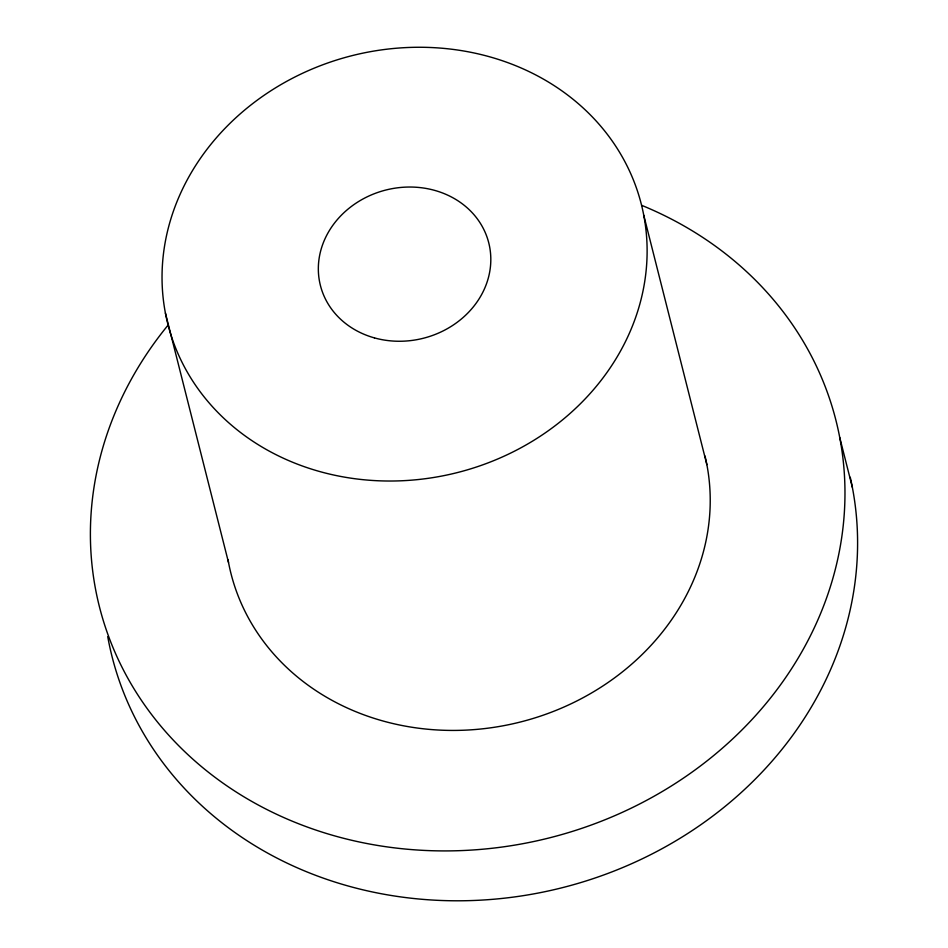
<?xml version="1.0" encoding="UTF-8"?>
<svg xmlns="http://www.w3.org/2000/svg" width="948" height="948" viewBox="0 0 948 948"><rect width="100%" height="100%" fill="white"/><g stroke="black" fill="none" stroke-linecap="round" stroke-linejoin="round"><path stroke-width="1.42" d="M839.727 437.466L852.359 487.355M643.751 215.232A244.193 215.006 -14.2 0 1 319.879 471.583A244.193 215.006 -14.2 0 1 250.106 105.619A244.193 215.006 -14.2 0 1 643.751 215.232L706.864 464.639M165.414 313.065L228.515 562.472M850.249 477.259A379.864 334.454 -14.2 0 1 547.091 891.239A379.864 334.454 -14.2 0 1 107.74 636.677M641.713 205.349A379.864 334.454 -14.2 0 1 791.71 668.494A379.864 334.454 -14.2 0 1 255.853 803.691A379.864 334.454 -14.2 0 1 168.377 324.761M705.004 456.012A244.193 215.006 -14.2 0 1 511.292 724.142A244.193 215.006 -14.2 0 1 228.006 559.652M374.46 337.903A86.825 76.444 -14.2 0 0 489.618 246.753A86.825 76.444 -14.2 0 0 349.658 207.778A86.825 76.444 -14.2 0 0 374.46 337.903"/></g></svg>
